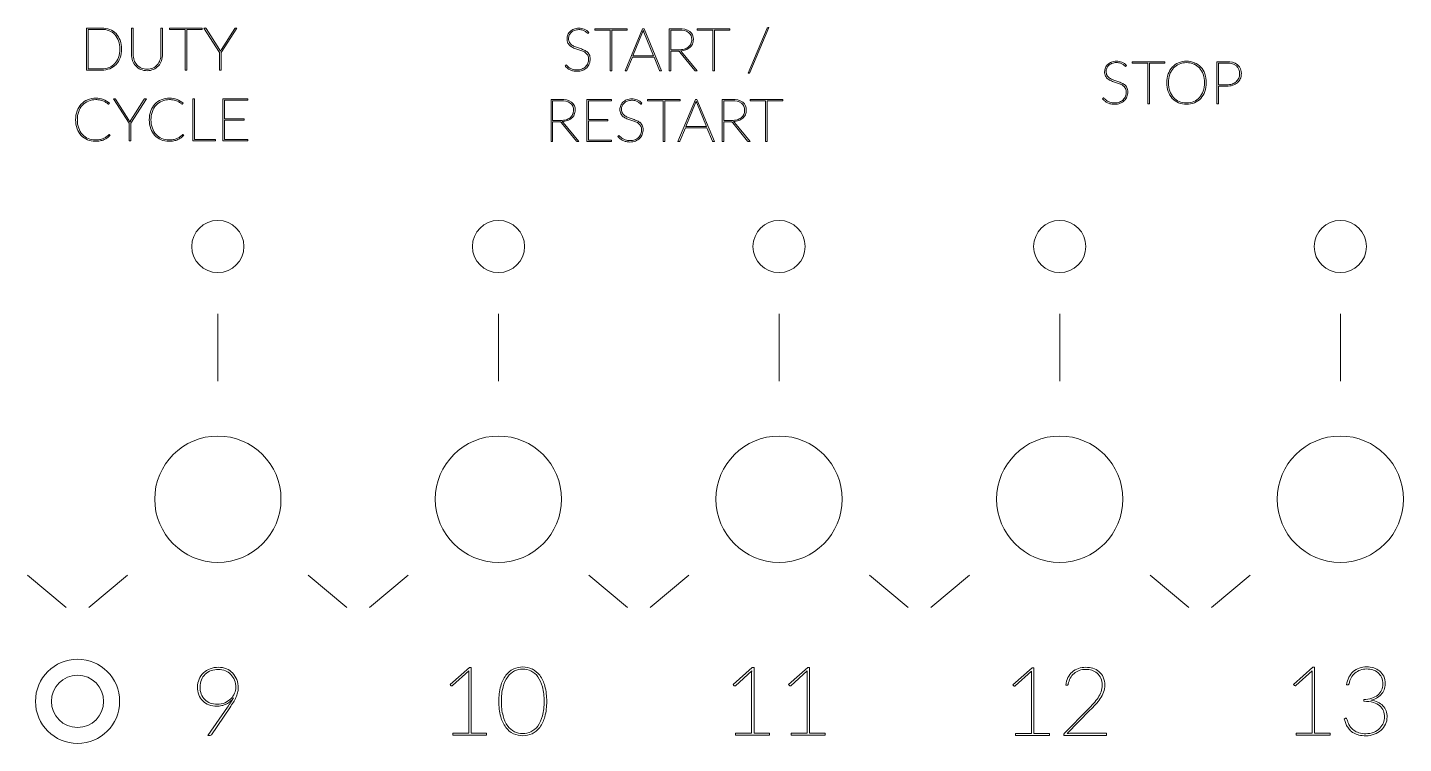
# Model space of a CAD drawing. Header units: millimetres. Extents: x -87 to 387, y -250 to 300.
# Drawn here: x 147 to 228.7, y -74.5 to -32 of the extents above; entities that cross this region are included whole.
import ezdxf

# ---------------------------------------------------------------- set-up
doc = ezdxf.new("R2010")
doc.units = ezdxf.units.MM
for name, color, linetype, lineweight, true_color in [('all_sq16', 7, 'Continuous', 0, 0x000000), ('int', 3, 'Continuous', 0, 0x00ff00), ('pockett_ecrous -3mm', 2, 'Continuous', 0, 0xffff00), ('txt', 51, 'Continuous', 0, 0xffffb5)]:
    doc.layers.add(name, color=color, linetype=linetype, lineweight=lineweight, true_color=true_color)

# ---------------------------------------------------------------- blocks, each defined once
blk = doc.blocks.new('façade')
at = {"layer": 'int'}
for centre, radius in [((158.333, 75), 1.55), ((174.999, 75), 1.55), ((191.666, 75), 1.55), ((208.333, 75), 1.55), ((224.999, 75), 1.55), ((158.333, 60), 3.75), ((174.999, 60), 3.75), ((191.666, 60), 3.75), ((208.333, 60), 3.75), ((224.999, 60), 3.75), ((150, 48), 1.55)]:
    blk.add_circle(centre, radius, dxfattribs=at)
at = {"layer": 'pockett_ecrous -3mm'}
blk.add_circle((150, 48), 2.5, dxfattribs=at)
at = {"layer": 'txt'}
for p, q in [((150.539, 85.472), (150.539, 87.972)), ((150.539, 87.972), (151.441, 87.972)), ((151.441, 87.892), (150.637, 87.892)), ((150.637, 87.892), (150.637, 85.552)), ((153.208, 86.411), (153.208, 87.972)), ((153.208, 87.972), (153.305, 87.972)), ((153.305, 87.972), (153.305, 86.414)), ((154.951, 86.411), (154.951, 87.972)), ((154.951, 87.972), (155.05, 87.972)), ((155.05, 87.972), (155.05, 86.411)), ((155.466, 87.887), (155.466, 87.972)), ((155.466, 87.972), (157.4, 87.972)), ((156.387, 87.887), (155.466, 87.887)), ((156.387, 85.472), (156.387, 87.887)), ((157.4, 87.887), (156.484, 87.887)), ((156.484, 87.887), (156.484, 85.472)), ((157.4, 87.972), (157.4, 87.887)), ((158.433, 86.522), (157.505, 87.972)), ((157.505, 87.972), (157.589, 87.972)), ((157.631, 87.945), (158.422, 86.704)), ((159.461, 87.972), (158.533, 86.522)), ((158.543, 86.704), (159.335, 87.945)), ((159.376, 87.972), (159.461, 87.972)), ((180.369, 87.708), (180.348, 87.669)), ((180.713, 87.843), (180.713, 87.929)), ((180.713, 87.929), (182.647, 87.929)), ((181.634, 87.843), (180.713, 87.843)), ((181.634, 85.429), (181.634, 87.843)), ((182.647, 87.843), (181.731, 87.843)), ((181.731, 87.843), (181.731, 85.429)), ((182.517, 85.429), (183.552, 87.929)), ((182.647, 87.929), (182.647, 87.843)), ((183.561, 87.717), (182.988, 86.325)), ((183.552, 87.929), (183.646, 87.929)), ((184.208, 86.325), (183.636, 87.717)), ((183.646, 87.929), (184.681, 85.429)), ((185.141, 85.429), (185.141, 87.929)), ((185.141, 87.929), (185.744, 87.929)), ((185.744, 87.851), (185.239, 87.851)), ((185.239, 87.851), (185.239, 86.681)), ((186.804, 87.843), (186.804, 87.929)), ((186.804, 87.929), (188.738, 87.929)), ((187.725, 87.843), (186.804, 87.843)), ((187.725, 85.429), (187.725, 87.843)), ((188.738, 87.843), (187.822, 87.843)), ((187.822, 87.843), (187.822, 85.429)), ((188.738, 87.929), (188.738, 87.843)), ((189.825, 85.286), (190.948, 87.961)), ((191.048, 88), (189.924, 85.325)), ((191.009, 88), (191.048, 88)), ((185.239, 86.681), (185.716, 86.681)), ((158.433, 85.472), (158.433, 86.522)), ((158.533, 86.522), (158.533, 85.472)), ((182.956, 86.25), (182.631, 85.459)), ((184.24, 86.25), (182.956, 86.25)), ((182.988, 86.325), (184.208, 86.325)), ((184.565, 85.459), (184.24, 86.25)), ((185.239, 86.606), (185.239, 85.429)), ((185.604, 86.606), (185.239, 86.606)), ((186.656, 85.459), (185.774, 86.538)), ((185.87, 86.558), (186.8, 85.429)), ((212.642, 85.887), (212.642, 85.972)), ((212.642, 85.972), (214.576, 85.972)), ((213.563, 85.887), (212.642, 85.887)), ((213.563, 83.472), (213.563, 85.887)), ((214.576, 85.887), (213.66, 85.887)), ((213.66, 85.887), (213.66, 83.472)), ((214.576, 85.972), (214.576, 85.887)), ((217.659, 83.472), (217.659, 85.972)), ((217.659, 85.972), (218.256, 85.972)), ((218.256, 85.894), (217.757, 85.894)), ((217.757, 85.894), (217.757, 84.597)), ((151.441, 85.472), (150.539, 85.472)), ((150.637, 85.552), (151.441, 85.552)), ((156.484, 85.472), (156.387, 85.472)), ((158.533, 85.472), (158.433, 85.472)), ((178.952, 85.726), (178.976, 85.761)), ((181.731, 85.429), (181.634, 85.429)), ((182.59, 85.429), (182.517, 85.429)), ((184.681, 85.429), (184.604, 85.429)), ((185.239, 85.429), (185.141, 85.429)), ((186.8, 85.429), (186.72, 85.429)), ((187.822, 85.429), (187.725, 85.429)), ((189.86, 85.286), (189.825, 85.286)), ((212.298, 85.751), (212.277, 85.712)), ((217.757, 84.597), (218.256, 84.597)), ((217.757, 84.517), (217.757, 83.472)), ((218.256, 84.517), (217.757, 84.517)), ((151.894, 83.508), (151.867, 83.468)), ((153.058, 82.327), (152.13, 83.776)), ((152.13, 83.776), (152.214, 83.776)), ((152.256, 83.749), (153.048, 82.508)), ((154.086, 83.776), (153.158, 82.327)), ((153.169, 82.508), (153.96, 83.749)), ((154.001, 83.776), (154.086, 83.776)), ((156.268, 83.508), (156.241, 83.468)), ((156.847, 81.276), (156.847, 83.776)), ((156.847, 83.776), (156.945, 83.776)), ((156.945, 83.776), (156.945, 81.361)), ((158.634, 81.276), (158.634, 83.776)), ((158.634, 83.776), (160.11, 83.776)), ((160.11, 83.692), (158.732, 83.692)), ((158.732, 83.692), (158.732, 82.584)), ((160.11, 83.776), (160.11, 83.692)), ((178.119, 81.233), (178.119, 83.733)), ((178.119, 83.733), (178.722, 83.733)), ((178.722, 83.655), (178.217, 83.655)), ((178.217, 83.655), (178.217, 82.485)), ((180.242, 81.233), (180.242, 83.733)), ((180.242, 83.733), (181.718, 83.733)), ((181.718, 83.649), (180.34, 83.649)), ((180.34, 83.649), (180.34, 82.541)), ((181.718, 83.733), (181.718, 83.649)), ((183.512, 83.512), (183.49, 83.473)), ((183.855, 83.648), (183.855, 83.733)), ((183.855, 83.733), (185.789, 83.733)), ((184.776, 83.648), (183.855, 83.648)), ((184.776, 81.233), (184.776, 83.648)), ((185.789, 83.648), (184.873, 83.648)), ((184.873, 83.648), (184.873, 81.233)), ((185.66, 81.233), (186.694, 83.733)), ((185.789, 83.733), (185.789, 83.648)), ((186.703, 83.521), (186.131, 82.129)), ((186.694, 83.733), (186.788, 83.733)), ((187.35, 82.129), (186.778, 83.521)), ((186.788, 83.733), (187.823, 81.233)), ((188.284, 81.233), (188.284, 83.733)), ((188.284, 83.733), (188.887, 83.733)), ((188.887, 83.655), (188.381, 83.655)), ((188.381, 83.655), (188.381, 82.485)), ((189.946, 83.648), (189.946, 83.733)), ((189.946, 83.733), (191.881, 83.733)), ((190.867, 83.648), (189.946, 83.648)), ((190.867, 81.233), (190.867, 83.648)), ((191.881, 83.648), (190.965, 83.648)), ((190.965, 83.648), (190.965, 81.233)), ((191.881, 83.733), (191.881, 83.648)), ((210.881, 83.769), (210.905, 83.804)), ((213.66, 83.472), (213.563, 83.472)), ((217.757, 83.472), (217.659, 83.472)), ((158.732, 82.584), (159.893, 82.584)), ((159.893, 82.584), (159.893, 82.503)), ((180.34, 82.541), (181.501, 82.541)), ((181.501, 82.541), (181.501, 82.46)), ((153.058, 81.276), (153.058, 82.327)), ((153.158, 82.327), (153.158, 81.276)), ((159.893, 82.503), (158.732, 82.503)), ((158.732, 82.503), (158.732, 81.36)), ((178.217, 82.485), (178.694, 82.485)), ((178.217, 82.41), (178.217, 81.233)), ((178.582, 82.41), (178.217, 82.41)), ((179.634, 81.263), (178.752, 82.342)), ((178.848, 82.362), (179.778, 81.233)), ((181.501, 82.46), (180.34, 82.46)), ((180.34, 82.46), (180.34, 81.317)), ((186.099, 82.054), (185.773, 81.263)), ((187.382, 82.054), (186.099, 82.054)), ((186.131, 82.129), (187.35, 82.129)), ((187.708, 81.263), (187.382, 82.054)), ((188.381, 82.485), (188.858, 82.485)), ((188.381, 82.41), (188.381, 81.233)), ((188.746, 82.41), (188.381, 82.41)), ((189.799, 81.263), (188.917, 82.342)), ((189.013, 82.362), (189.943, 81.233)), ((151.905, 81.639), (151.942, 81.6)), ((153.158, 81.276), (153.058, 81.276)), ((156.279, 81.639), (156.316, 81.6)), ((158.184, 81.276), (156.847, 81.276)), ((156.945, 81.361), (158.184, 81.361)), ((158.184, 81.361), (158.184, 81.276)), ((160.11, 81.276), (158.634, 81.276)), ((158.732, 81.36), (160.113, 81.36)), ((160.113, 81.36), (160.11, 81.276)), ((178.217, 81.233), (178.119, 81.233)), ((179.778, 81.233), (179.698, 81.233)), ((181.718, 81.233), (180.242, 81.233)), ((180.34, 81.317), (181.722, 81.317)), ((181.722, 81.317), (181.718, 81.233)), ((182.094, 81.53), (182.118, 81.566)), ((184.873, 81.233), (184.776, 81.233)), ((185.732, 81.233), (185.66, 81.233)), ((187.823, 81.233), (187.747, 81.233)), ((188.381, 81.233), (188.284, 81.233)), ((189.943, 81.233), (189.862, 81.233)), ((190.965, 81.233), (190.867, 81.233)), ((158.333, 67), (158.333, 71)), ((174.999, 67), (174.999, 71)), ((191.666, 67), (191.666, 71)), ((208.333, 67), (208.333, 71)), ((224.999, 67), (224.999, 71)), ((147.029, 55.5), (149.327, 53.572)), ((152.97, 55.5), (150.672, 53.572)), ((163.695, 55.5), (165.993, 53.572)), ((169.637, 55.5), (167.339, 53.572)), ((180.362, 55.5), (182.66, 53.572)), ((186.304, 55.5), (184.006, 53.572)), ((197.028, 55.5), (199.326, 53.572)), ((202.97, 55.5), (200.672, 53.572)), ((213.695, 55.5), (215.993, 53.572)), ((219.637, 55.5), (217.339, 53.572)), ((172.133, 49.001), (173.271, 50.018)), ((173.271, 50.018), (173.38, 50.018)), ((173.38, 50.018), (173.38, 46.114)), ((188.933, 48.994), (190.072, 50.01)), ((190.072, 50.01), (190.18, 50.01)), ((190.18, 50.01), (190.18, 46.106)), ((192.234, 48.994), (193.372, 50.01)), ((193.372, 50.01), (193.48, 50.01)), ((193.48, 50.01), (193.48, 46.106)), ((205.556, 48.981), (206.694, 49.997)), ((206.694, 49.997), (206.802, 49.997)), ((206.802, 49.997), (206.802, 46.094)), ((222.224, 49.004), (223.362, 50.02)), ((223.362, 50.02), (223.47, 50.02)), ((223.47, 50.02), (223.47, 46.117)), ((173.24, 49.815), (172.267, 48.939)), ((173.231, 46.114), (173.231, 49.636)), ((190.04, 49.808), (189.067, 48.931)), ((190.032, 46.106), (190.032, 49.629)), ((193.34, 49.808), (192.368, 48.931)), ((193.332, 46.106), (193.332, 49.629)), ((206.663, 49.795), (205.69, 48.919)), ((206.654, 46.094), (206.654, 49.616)), ((223.331, 49.818), (222.358, 48.942)), ((223.322, 46.117), (223.322, 49.639)), ((172.176, 48.945), (172.133, 49.001)), ((188.977, 48.938), (188.933, 48.994)), ((192.277, 48.938), (192.234, 48.994)), ((205.599, 48.925), (205.556, 48.981)), ((208.756, 48.959), (208.686, 48.968)), ((222.267, 48.948), (222.224, 49.004)), ((225.439, 48.982), (225.367, 48.99)), ((157.744, 45.977), (158.91, 47.658)), ((159.041, 47.625), (157.955, 46.014)), ((208.612, 46.105), (210.022, 47.534)), ((210.128, 47.468), (208.78, 46.088)), ((226.403, 48.003), (226.403, 48.108)), ((225.234, 46.968), (225.282, 46.99)), ((157.878, 45.977), (157.744, 45.977)), ((172.282, 46.114), (173.231, 46.114)), ((172.282, 45.997), (172.282, 46.114)), ((174.298, 45.997), (172.282, 45.997)), ((173.38, 46.114), (174.298, 46.114)), ((174.298, 46.114), (174.298, 45.997)), ((189.082, 46.106), (190.032, 46.106)), ((189.082, 45.99), (189.082, 46.106)), ((191.098, 45.99), (189.082, 45.99)), ((190.18, 46.106), (191.098, 46.106)), ((191.098, 46.106), (191.098, 45.99)), ((192.382, 46.106), (193.332, 46.106)), ((192.382, 45.99), (192.382, 46.106)), ((194.399, 45.99), (192.382, 45.99)), ((193.48, 46.106), (194.399, 46.106)), ((194.399, 46.106), (194.399, 45.99)), ((205.704, 46.094), (206.654, 46.094)), ((205.704, 45.977), (205.704, 46.094)), ((207.721, 45.977), (205.704, 45.977)), ((206.802, 46.094), (207.721, 46.094)), ((207.721, 46.094), (207.721, 45.977)), ((208.577, 45.977), (208.577, 46.031)), ((211.109, 45.977), (208.577, 45.977)), ((209.124, 46.117), (211.055, 46.117)), ((211.109, 46.063), (211.109, 45.977)), ((222.372, 46.117), (223.322, 46.117)), ((222.372, 46), (222.372, 46.117)), ((224.389, 46), (222.372, 46)), ((223.47, 46.117), (224.389, 46.117)), ((224.389, 46.117), (224.389, 46))]:
    blk.add_line(p, q, dxfattribs=at)
for centre, radius, start, end in [((151.456, 86.695), 1.277, 68.93076, 90.6924), ((151.454, 86.731), 1.161, 68.83023, 90.67857), ((151.533, 86.943), 0.935, 43.45733, 68.62827), ((151.54, 86.922), 1.035, 43.94901, 68.74081), ((151.46, 86.89), 1.024, 18.73157, 42.80891), ((151.476, 86.876), 1.113, 19.47073, 43.3584), ((157.591, 87.93), 0.0424, 58.26858, 93.44672), ((157.569, 87.908), 0.0727, 30.47642, 51.89543), ((159.375, 87.927), 0.0444, 89.50781, 156.34792), ((179.681, 87.337), 0.61, 157.55577, 180.19188), ((179.663, 87.345), 0.59, 134.19642, 157.59214), ((179.701, 87.34), 0.539, 158.02309, 180.22627), ((179.665, 87.354), 0.501, 134.14767, 157.9911), ((179.701, 87.299), 0.649, 110.99422, 133.82105), ((179.695, 87.319), 0.547, 110.22072, 133.75808), ((179.75, 87.163), 0.794, 88.95579, 110.76623), ((179.752, 87.158), 0.717, 88.98531, 110.06573), ((179.781, 87.095), 0.862, 68.41875, 91.08994), ((179.784, 87.144), 0.731, 72.23106, 91.46979), ((179.787, 87.182), 0.694, 56.8669, 71.58269), ((179.77, 87.136), 0.829, 43.6871, 66.67361), ((179.783, 87.183), 0.695, 46.29815, 56.52353), ((180.339, 87.744), 0.0953, 217.69887, 257.14485), ((180.318, 87.685), 0.0333, 268.70567, 331.89969), ((185.23, 87.117), 1.773, 158.50886, 160.23138), ((183.019, 87.985), 0.602, 338.74347, 344.26434), ((184.258, 88.017), 0.688, 196.4438, 201.28033), ((181.967, 87.117), 1.773, 19.76862, 21.49114), ((185.813, 86.908), 1.023, 57.45543, 93.84195), ((185.803, 86.935), 0.917, 58.05791, 93.67571), ((185.986, 87.325), 0.492, 355.52955, 52.1418), ((186.015, 87.331), 0.561, 355.90819, 51.69565), ((191.007, 87.936), 0.064, 88.51459, 157.1425), ((151.026, 86.746), 1.482, 359.06203, 18.60986), ((151.027, 86.698), 1.481, 341.3823, 0.93211), ((151.095, 86.745), 1.516, 359.10578, 19.33425), ((151.096, 86.698), 1.515, 340.65812, 0.88835), ((156.902, 85.814), 1.762, 28.15514, 30.34252), ((157.795, 86.291), 0.749, 23.36027, 28.17838), ((159.014, 86.369), 0.575, 151.10212, 157.48965), ((160.978, 85.279), 2.821, 149.66429, 151.01341), ((179.622, 87.315), 0.551, 177.98799, 205.93681), ((179.604, 87.325), 0.539, 207.65039, 231.91007), ((179.599, 87.323), 0.437, 177.93767, 209.11687), ((179.639, 87.363), 0.492, 211.02808, 235.90391), ((179.77, 87.545), 0.815, 232.28887, 248.91786), ((179.891, 87.738), 0.944, 235.93595, 249.97759), ((180.869, 90.329), 3.808, 248.54935, 252.31191), ((181.899, 93.123), 6.691, 249.61576, 251.75328), ((177.694, 80.373), 6.642, 70.16417, 72.31048), ((178.455, 82.675), 4.31, 68.42786, 71.75884), ((179.73, 85.889), 0.852, 52.85338, 68.73208), ((185.73, 87.796), 1.116, 269.26789, 285.76402), ((185.751, 87.729), 1.119, 272.9378, 289.42173), ((185.846, 87.393), 0.696, 285.60298, 307.86284), ((185.878, 87.378), 0.746, 289.19014, 310.76779), ((185.945, 87.259), 0.53, 308.32992, 334.91105), ((185.958, 87.276), 0.617, 311.2873, 335.61134), ((185.889, 87.277), 0.588, 335.59904, 0.92824), ((185.935, 87.282), 0.64, 336.02302, 0.78031), ((151.533, 86.499), 0.934, 291.37505, 316.58499), ((151.458, 86.554), 1.026, 317.22344, 341.26293), ((151.476, 86.567), 1.113, 316.6416, 340.52927), ((154.315, 86.402), 1.107, 179.55974, 199.57557), ((154.141, 86.338), 0.921, 199.46381, 221.91716), ((154.355, 86.406), 1.05, 179.57897, 198.83116), ((154.155, 86.336), 0.837, 198.66064, 221.04299), ((154.11, 86.331), 0.828, 318.72672, 341.25921), ((154.125, 86.335), 0.913, 317.8279, 340.52282), ((153.908, 86.402), 1.043, 341.10563, 0.44329), ((153.942, 86.402), 1.107, 340.42443, 0.44026), ((179.653, 85.784), 0.888, 55.70724, 70.59603), ((179.873, 86.109), 0.494, 30.74876, 55.51264), ((179.752, 86.093), 0.596, 314.95284, 338.73131), ((179.765, 86.091), 0.672, 315.03003, 339.20277), ((179.924, 86.148), 0.529, 28.06672, 52.62821), ((179.901, 86.145), 0.452, 357.78264, 28.68774), ((179.674, 86.123), 0.679, 338.74514, 0.39356), ((179.917, 86.161), 0.529, 358.07902, 26.42479), ((179.644, 86.138), 0.802, 339.15736, 0.40932), ((185.609, 86.129), 0.477, 83.00431, 90.59661), ((185.646, 86.433), 0.171, 67.69903, 83.16199), ((185.655, 86.461), 0.141, 50.69386, 66.79596), ((185.636, 86.441), 0.169, 35.03352, 49.86069), ((185.69, 86.412), 0.232, 39.04254, 59.45877), ((211.592, 85.388), 0.59, 134.19642, 157.59214), ((211.631, 85.342), 0.649, 110.99422, 133.82105), ((211.624, 85.362), 0.547, 110.22072, 133.75808), ((211.679, 85.206), 0.794, 88.95579, 110.76623), ((211.681, 85.201), 0.717, 88.98531, 110.06573), ((211.71, 85.138), 0.862, 68.41875, 91.08994), ((211.713, 85.188), 0.731, 72.23106, 91.46979), ((211.717, 85.225), 0.694, 56.8669, 71.58269), ((211.699, 85.179), 0.829, 43.6871, 66.67361), ((215.795, 84.929), 1.061, 112.52244, 137.02528), ((215.789, 84.963), 0.943, 112.36083, 137.62766), ((215.848, 84.793), 1.207, 89.3339, 112.34574), ((215.849, 84.806), 1.111, 89.34723, 112.13056), ((215.878, 84.773), 1.227, 67.95362, 90.74173), ((215.876, 84.796), 1.121, 67.9658, 90.71702), ((215.939, 84.965), 0.941, 42.3415, 67.67001), ((215.939, 84.938), 1.051, 42.95755, 67.67106), ((218.325, 84.986), 0.988, 54.48997, 94.00188), ((218.321, 85.043), 0.853, 53.44194, 94.34166), ((151.454, 86.712), 1.161, 269.32143, 291.16977), ((151.456, 86.749), 1.277, 269.3076, 291.06924), ((151.54, 86.522), 1.035, 291.25919, 316.05099), ((154.083, 86.294), 0.848, 222.31559, 246.55053), ((154.081, 86.279), 0.744, 221.48455, 246.31652), ((154.114, 86.378), 0.939, 246.84174, 270.89804), ((154.115, 86.369), 0.84, 246.68496, 270.9689), ((154.144, 86.363), 0.834, 268.98399, 293.39909), ((154.144, 86.372), 0.933, 269.0599, 293.23356), ((154.171, 86.285), 0.753, 293.83603, 318.28594), ((154.167, 86.304), 0.861, 293.63116, 317.50273), ((179.872, 86.514), 1.211, 220.59529, 229.81192), ((179.067, 85.673), 0.127, 126.92327, 135.87417), ((179.007, 85.747), 0.0322, 86.00754, 120.93878), ((178.996, 85.72), 0.0608, 37.70411, 77.1861), ((180.618, 87.346), 2.237, 225.26793, 227.31341), ((179.578, 86.17), 0.759, 230.01499, 244.25689), ((179.898, 86.571), 1.179, 227.50261, 232.91205), ((179.594, 86.174), 0.679, 233.16783, 244.82099), ((179.612, 86.247), 0.843, 244.46395, 258.02479), ((179.654, 86.303), 0.821, 244.91069, 256.61032), ((179.655, 86.477), 1.077, 258.30511, 270.55524), ((179.657, 86.329), 0.847, 256.8072, 270.69367), ((179.68, 86.283), 0.883, 269.03608, 290.89063), ((179.68, 86.264), 0.782, 269.06919, 290.75704), ((179.733, 86.119), 0.628, 290.91094, 314.50703), ((179.736, 86.129), 0.719, 291.11477, 314.54023), ((182.593, 85.467), 0.0383, 265.19314, 347.83822), ((184.605, 85.47), 0.0415, 195.84684, 268.96061), ((186.711, 85.493), 0.0645, 212.27093, 246.84391), ((186.718, 85.533), 0.104, 251.67246, 270.9812), ((189.86, 85.368), 0.0818, 269.94782, 297.13439), ((189.871, 85.346), 0.0573, 297.73549, 338.95126), ((211.551, 85.358), 0.551, 177.98799, 205.93681), ((211.61, 85.38), 0.61, 157.55577, 180.19188), ((211.533, 85.368), 0.539, 207.65039, 231.91007), ((211.63, 85.383), 0.539, 158.02309, 180.22627), ((211.528, 85.366), 0.437, 177.93767, 209.11687), ((211.595, 85.397), 0.501, 134.14767, 157.9911), ((211.568, 85.406), 0.492, 211.02808, 235.90391), ((211.821, 85.781), 0.944, 235.93595, 249.97759), ((211.712, 85.226), 0.695, 46.29815, 56.52353), ((212.268, 85.787), 0.0953, 217.69887, 257.14485), ((212.248, 85.728), 0.0333, 268.70567, 331.89969), ((216.241, 84.743), 1.548, 160.87184, 180.78212), ((215.876, 84.869), 1.161, 137.55296, 160.83941), ((216.275, 84.744), 1.482, 161.1836, 180.87345), ((215.909, 84.867), 1.096, 138.14343, 161.08455), ((215.832, 84.881), 1.076, 18.50413, 41.82322), ((215.851, 84.871), 1.161, 19.14089, 42.44225), ((215.417, 84.744), 1.513, 359.13733, 18.41219), ((215.479, 84.743), 1.554, 359.1983, 19.08783), ((218.421, 85.232), 0.596, 311.18708, 336.01826), ((218.416, 85.287), 0.604, 356.14088, 46.93154), ((218.456, 85.295), 0.665, 355.79395, 48.14947), ((218.398, 85.242), 0.621, 336.09914, 0.42372), ((218.424, 85.239), 0.695, 335.71751, 0.57467), ((211.699, 85.588), 0.815, 232.28887, 248.91786), ((212.798, 88.372), 3.808, 248.54935, 252.31191), ((213.828, 91.166), 6.691, 249.61576, 251.75328), ((209.623, 78.416), 6.642, 70.16417, 72.31048), ((210.384, 80.718), 4.31, 68.42786, 71.75884), ((211.582, 83.827), 0.888, 55.70724, 70.59603), ((211.66, 83.932), 0.852, 52.85338, 68.73208), ((211.802, 84.152), 0.494, 30.74876, 55.51264), ((211.853, 84.191), 0.529, 28.06672, 52.62821), ((211.831, 84.188), 0.452, 357.78264, 28.68774), ((211.846, 84.204), 0.529, 358.07902, 26.42479), ((211.573, 84.181), 0.802, 339.15736, 0.40932), ((216.239, 84.7), 1.546, 179.18831, 199.13772), ((215.874, 84.575), 1.16, 199.21507, 222.49067), ((216.274, 84.699), 1.481, 179.13255, 198.82421), ((215.891, 84.57), 1.077, 198.86829, 222.13869), ((215.849, 84.556), 1.058, 317.89502, 341.5437), ((215.852, 84.575), 1.16, 317.50933, 340.78493), ((215.418, 84.699), 1.512, 341.58015, 0.85681), ((215.487, 84.7), 1.546, 340.86228, 0.81169), ((218.27, 85.546), 0.949, 269.18635, 288.68271), ((218.27, 85.608), 1.09, 269.30498, 288.15393), ((218.343, 85.331), 0.722, 288.67162, 310.73765), ((218.353, 85.357), 0.826, 288.07411, 309.84661), ((218.455, 85.229), 0.663, 310.20679, 335.48116), ((151.074, 82.654), 1.168, 136.95153, 160.2995), ((151.089, 82.664), 1.082, 137.22224, 160.64005), ((151.018, 82.694), 1.1, 112.28472, 136.48442), ((151.016, 82.719), 0.991, 112.0736, 136.66172), ((151.073, 82.548), 1.256, 89.31219, 112.12125), ((151.075, 82.565), 1.155, 89.35702, 111.93101), ((151.11, 82.596), 1.208, 69.49904, 91.02901), ((151.098, 82.535), 1.186, 79.56853, 90.45747), ((151.098, 82.545), 1.176, 70.32445, 79.48981), ((151.198, 82.823), 0.88, 60.36154, 70.36367), ((151.069, 82.562), 1.255, 48.90476, 68.30397), ((150.911, 82.332), 1.449, 55.36617, 60.10752), ((150.394, 81.597), 2.348, 53.13126, 55.16925), ((151.857, 83.534), 0.0803, 226.83095, 256.64104), ((151.843, 83.486), 0.0304, 262.8412, 324.49988), ((152.216, 83.734), 0.0424, 58.26858, 93.44672), ((152.194, 83.712), 0.0727, 30.47642, 51.89543), ((154, 83.732), 0.0444, 89.50781, 156.34792), ((155.448, 82.654), 1.168, 136.95153, 160.2995), ((155.463, 82.664), 1.082, 137.22224, 160.64005), ((155.391, 82.694), 1.1, 112.28472, 136.48442), ((155.39, 82.719), 0.991, 112.0736, 136.66172), ((155.447, 82.548), 1.256, 89.31219, 112.12125), ((155.449, 82.565), 1.155, 89.35702, 111.93101), ((155.484, 82.596), 1.208, 69.49904, 91.02901), ((155.472, 82.535), 1.186, 79.56853, 90.45747), ((155.472, 82.545), 1.176, 70.32445, 79.48981), ((155.572, 82.823), 0.88, 60.36154, 70.36367), ((155.443, 82.562), 1.255, 48.90476, 68.30397), ((155.285, 82.332), 1.449, 55.36617, 60.10752), ((154.768, 81.597), 2.348, 53.13126, 55.16925), ((156.231, 83.534), 0.0803, 226.83095, 256.64104), ((156.217, 83.486), 0.0304, 262.8412, 324.49988), ((178.791, 82.713), 1.023, 57.45543, 93.84195), ((178.781, 82.74), 0.917, 58.05791, 93.67571), ((178.964, 83.129), 0.492, 355.52955, 52.1418), ((178.993, 83.135), 0.561, 355.90819, 51.69565), ((182.823, 83.141), 0.61, 157.55577, 180.19188), ((182.806, 83.149), 0.59, 134.19642, 157.59214), ((182.808, 83.159), 0.501, 134.14767, 157.9911), ((182.844, 83.103), 0.649, 110.99422, 133.82105), ((182.837, 83.123), 0.547, 110.22072, 133.75808), ((182.893, 82.967), 0.794, 88.95579, 110.76623), ((182.894, 82.962), 0.717, 88.98531, 110.06573), ((182.924, 82.899), 0.862, 68.41875, 91.08994), ((182.926, 82.949), 0.731, 72.23106, 91.46979), ((182.93, 82.986), 0.694, 56.8669, 71.58269), ((182.912, 82.94), 0.829, 43.6871, 66.67361), ((182.926, 82.988), 0.695, 46.29815, 56.52353), ((183.481, 83.548), 0.0953, 217.69887, 257.14485), ((183.461, 83.489), 0.0333, 268.70567, 331.89969), ((188.372, 82.921), 1.773, 158.50886, 160.23138), ((186.161, 83.789), 0.602, 338.74347, 344.26434), ((187.401, 83.821), 0.688, 196.4438, 201.28033), ((185.109, 82.921), 1.773, 19.76862, 21.49114), ((188.955, 82.713), 1.023, 57.45543, 93.84195), ((188.945, 82.74), 0.917, 58.05791, 93.67571), ((189.128, 83.129), 0.492, 355.52955, 52.1418), ((189.158, 83.135), 0.561, 355.90819, 51.69565), ((211.801, 84.557), 1.211, 220.59529, 229.81192), ((210.996, 83.716), 0.127, 126.92327, 135.87417), ((210.936, 83.79), 0.0322, 86.00754, 120.93878), ((210.925, 83.763), 0.0608, 37.70411, 77.1861), ((212.547, 85.389), 2.237, 225.26793, 227.31341), ((211.507, 84.213), 0.759, 230.01499, 244.25689), ((211.827, 84.614), 1.179, 227.50261, 232.91205), ((211.523, 84.217), 0.679, 233.16783, 244.82099), ((211.541, 84.29), 0.843, 244.46395, 258.02479), ((211.583, 84.346), 0.821, 244.91069, 256.61032), ((211.584, 84.52), 1.077, 258.30511, 270.55524), ((211.586, 84.372), 0.847, 256.8072, 270.69367), ((211.609, 84.326), 0.883, 269.03608, 290.89063), ((211.609, 84.307), 0.782, 269.06919, 290.75704), ((211.662, 84.162), 0.628, 290.91094, 314.50703), ((211.665, 84.172), 0.719, 291.11477, 314.54023), ((211.681, 84.136), 0.596, 314.95284, 338.73131), ((211.694, 84.134), 0.672, 315.03003, 339.20277), ((211.603, 84.166), 0.679, 338.74514, 0.39356), ((215.783, 84.503), 1.045, 222.99271, 247.82838), ((215.793, 84.494), 0.953, 222.74292, 247.67034), ((215.847, 84.673), 1.226, 248.02073, 270.66557), ((215.849, 84.641), 1.111, 247.86944, 270.65277), ((215.876, 84.651), 1.121, 269.28298, 292.0342), ((215.878, 84.681), 1.234, 269.25905, 291.90922), ((215.935, 84.492), 0.951, 292.29888, 317.28786), ((215.943, 84.504), 1.045, 292.19522, 317.01203), ((151.382, 82.545), 1.496, 160.34214, 180.71929), ((151.43, 82.547), 1.442, 160.70855, 180.82783), ((155.756, 82.545), 1.496, 160.34214, 180.71929), ((155.804, 82.547), 1.442, 160.70855, 180.82783), ((178.824, 83.197), 0.696, 285.60298, 307.86284), ((178.856, 83.182), 0.746, 289.19014, 310.76779), ((178.922, 83.063), 0.53, 308.32992, 334.91105), ((178.936, 83.081), 0.617, 311.2873, 335.61134), ((178.867, 83.081), 0.588, 335.59904, 0.92824), ((178.913, 83.086), 0.64, 336.02302, 0.78031), ((182.765, 83.12), 0.551, 177.98799, 205.93681), ((182.747, 83.129), 0.539, 207.65039, 231.91007), ((182.742, 83.127), 0.437, 177.93767, 209.11687), ((182.843, 83.145), 0.539, 158.02309, 180.22627), ((182.781, 83.167), 0.492, 211.02808, 235.90391), ((182.912, 83.349), 0.815, 232.28887, 248.91786), ((183.034, 83.542), 0.944, 235.93595, 249.97759), ((184.012, 86.133), 3.808, 248.54935, 252.31191), ((185.041, 88.927), 6.691, 249.61576, 251.75328), ((181.597, 78.479), 4.31, 68.42786, 71.75884), ((188.988, 83.197), 0.696, 285.60298, 307.86284), ((189.02, 83.182), 0.746, 289.19014, 310.76779), ((189.087, 83.063), 0.53, 308.32992, 334.91105), ((189.1, 83.081), 0.617, 311.2873, 335.61134), ((189.031, 83.081), 0.588, 335.59904, 0.92824), ((189.077, 83.086), 0.64, 336.02302, 0.78031), ((151.411, 82.504), 1.525, 179.19659, 199.47398), ((151.089, 82.391), 1.183, 199.52004, 222.43202), ((151.446, 82.503), 1.458, 179.09196, 199.18782), ((151.093, 82.383), 1.086, 199.31831, 222.55645), ((151.527, 81.618), 1.762, 28.15514, 30.34252), ((152.42, 82.096), 0.749, 23.36027, 28.17838), ((153.639, 82.173), 0.575, 151.10212, 157.48965), ((155.603, 81.083), 2.821, 149.66429, 151.01341), ((155.785, 82.504), 1.525, 179.19659, 199.47398), ((155.463, 82.391), 1.183, 199.52004, 222.43202), ((155.82, 82.503), 1.458, 179.09196, 199.18782), ((155.467, 82.383), 1.086, 199.31831, 222.55645), ((178.587, 81.933), 0.477, 83.00431, 90.59661), ((178.624, 82.237), 0.171, 67.69903, 83.16199), ((178.633, 82.265), 0.141, 50.69386, 66.79596), ((178.708, 83.6), 1.116, 269.26789, 285.76402), ((178.614, 82.246), 0.169, 35.03352, 49.86069), ((178.729, 83.533), 1.119, 272.9378, 289.42173), ((178.668, 82.216), 0.232, 39.04254, 59.45877), ((180.837, 76.177), 6.642, 70.16417, 72.31048), ((182.795, 81.588), 0.888, 55.70724, 70.59603), ((182.873, 81.693), 0.852, 52.85338, 68.73208), ((183.016, 81.914), 0.494, 30.74876, 55.51264), ((183.066, 81.952), 0.529, 28.06672, 52.62821), ((183.044, 81.949), 0.452, 357.78264, 28.68774), ((182.817, 81.927), 0.679, 338.74514, 0.39356), ((183.059, 81.966), 0.529, 358.07902, 26.42479), ((182.786, 81.942), 0.802, 339.15736, 0.40932), ((188.751, 81.933), 0.477, 83.00431, 90.59661), ((188.789, 82.237), 0.171, 67.69903, 83.16199), ((188.798, 82.265), 0.141, 50.69386, 66.79596), ((188.872, 83.6), 1.116, 269.26789, 285.76402), ((188.779, 82.246), 0.169, 35.03352, 49.86069), ((188.893, 83.533), 1.119, 272.9378, 289.42173), ((188.833, 82.216), 0.232, 39.04254, 59.45877), ((150.988, 82.312), 1.055, 222.94135, 247.5326), ((151.007, 82.314), 0.975, 223.02222, 247.49142), ((151.04, 82.446), 1.199, 247.67523, 270.60878), ((151.048, 82.422), 1.091, 247.66539, 270.54791), ((151.064, 82.695), 1.448, 269.54957, 280.84641), ((151.072, 82.864), 1.533, 269.49967, 279.17805), ((151.155, 82.324), 0.987, 279.37761, 292.00238), ((151.106, 82.462), 1.211, 281.00117, 292.75233), ((151.186, 82.239), 0.896, 292.22343, 305.05998), ((151.17, 82.302), 1.038, 292.88366, 305.48352), ((150.728, 82.878), 1.683, 305.33202, 312.37707), ((150.984, 82.558), 1.355, 305.61842, 314.99106), ((151.889, 81.613), 0.0348, 96.31397, 140.63444), ((151.879, 81.61), 0.0386, 49.08547, 81.50967), ((155.362, 82.312), 1.055, 222.94135, 247.5326), ((155.381, 82.314), 0.975, 223.02222, 247.49142), ((155.414, 82.446), 1.199, 247.67523, 270.60878), ((155.422, 82.422), 1.091, 247.66539, 270.54791), ((155.438, 82.695), 1.448, 269.54957, 280.84641), ((155.446, 82.864), 1.533, 269.49967, 279.17805), ((155.529, 82.324), 0.987, 279.37761, 292.00238), ((155.479, 82.462), 1.211, 281.00117, 292.75233), ((155.56, 82.239), 0.896, 292.22343, 305.05998), ((155.544, 82.302), 1.038, 292.88366, 305.48352), ((155.102, 82.878), 1.683, 305.33202, 312.37707), ((155.358, 82.558), 1.355, 305.61842, 314.99106), ((156.263, 81.613), 0.0348, 96.31397, 140.63444), ((156.253, 81.61), 0.0386, 49.08547, 81.50967), ((179.689, 81.297), 0.0645, 212.27093, 246.84391), ((179.696, 81.337), 0.104, 251.67246, 270.9812), ((183.014, 82.318), 1.211, 220.59529, 229.81192), ((182.209, 81.477), 0.127, 126.92327, 135.87417), ((182.149, 81.551), 0.0322, 86.00754, 120.93878), ((182.138, 81.524), 0.0608, 37.70411, 77.1861), ((183.76, 83.15), 2.237, 225.26793, 227.31341), ((182.72, 81.974), 0.759, 230.01499, 244.25689), ((183.04, 82.375), 1.179, 227.50261, 232.91205), ((182.736, 81.978), 0.679, 233.16783, 244.82099), ((182.754, 82.051), 0.843, 244.46395, 258.02479), ((182.796, 82.107), 0.821, 244.91069, 256.61032), ((182.797, 82.281), 1.077, 258.30511, 270.55524), ((182.799, 82.133), 0.847, 256.8072, 270.69367), ((182.823, 82.087), 0.883, 269.03608, 290.89063), ((182.822, 82.068), 0.782, 269.06919, 290.75704), ((182.875, 81.923), 0.628, 290.91094, 314.50703), ((182.878, 81.933), 0.719, 291.11477, 314.54023), ((182.895, 81.897), 0.596, 314.95284, 338.73131), ((182.907, 81.895), 0.672, 315.03003, 339.20277), ((185.736, 81.271), 0.0383, 265.19314, 347.83822), ((187.747, 81.274), 0.0415, 195.84684, 268.96061), ((189.853, 81.297), 0.0645, 212.27093, 246.84391), ((189.861, 81.337), 0.104, 251.67246, 270.9812), ((158.299, 48.812), 1.2, 110.67253, 132.9529), ((158.356, 48.661), 1.361, 89.4384, 110.71811), ((158.356, 48.64), 1.258, 89.35169, 109.95305), ((158.382, 48.799), 1.224, 68.13502, 90.58867), ((158.381, 48.863), 1.035, 67.34547, 90.60762), ((158.435, 48.936), 1.077, 44.03642, 68.02783), ((176.426, 48.816), 1.227, 115.82948, 143.53943), ((176.436, 48.765), 1.278, 89.6961, 115.25138), ((176.439, 48.807), 1.111, 89.7651, 115.84344), ((176.45, 48.763), 1.279, 64.76257, 90.31734), ((176.446, 48.81), 1.108, 64.11635, 90.16367), ((176.462, 48.818), 1.225, 36.41743, 64.17467), ((209.8, 48.909), 1.102, 109.11702, 130.93791), ((209.873, 48.691), 1.332, 89.42542, 108.97759), ((209.867, 48.786), 1.112, 89.33508, 109.57446), ((209.884, 48.678), 1.22, 72.86453, 90.15614), ((209.89, 48.611), 1.412, 72.91376, 90.15466), ((210.005, 48.971), 1.033, 50.49167, 73.18171), ((226.48, 48.935), 1.098, 109.07422, 130.98071), ((226.512, 48.913), 1.002, 109.602, 130.27151), ((226.555, 48.711), 1.334, 89.43255, 108.95778), ((226.55, 48.796), 1.125, 89.37785, 109.45658), ((226.567, 48.702), 1.219, 73.05463, 90.22507), ((226.574, 48.616), 1.43, 73.41344, 90.22928), ((226.668, 49.019), 0.887, 50.93793, 73.32171), ((226.699, 49.02), 1.006, 51.01524, 73.66218), ((158.267, 48.862), 1.143, 156.44538, 180.58144), ((158.258, 48.864), 1.134, 133.26913, 156.37158), ((158.369, 48.869), 1.094, 158.01374, 180.69062), ((158.236, 48.92), 0.952, 133.63311, 157.84038), ((158.271, 48.873), 1.01, 109.95606, 133.22434), ((158.393, 48.898), 0.998, 44.50043, 67.23409), ((158.395, 48.908), 0.99, 20.84776, 44.1428), ((158.376, 48.89), 1.151, 20.57234, 43.62852), ((158.227, 48.844), 1.169, 359.38761, 20.87619), ((158.146, 48.807), 1.396, 359.22656, 20.46622), ((175.161, 49.632), 1.93, 174.53526, 179.85983), ((176.998, 48.407), 1.931, 143.87382, 165.01221), ((177.06, 48.401), 1.845, 144.91614, 165.46505), ((176.443, 48.828), 1.094, 116.52395, 144.64206), ((176.442, 48.828), 1.094, 35.36324, 63.51462), ((175.843, 48.414), 1.822, 14.29399, 35.07716), ((175.881, 48.403), 1.939, 15.03302, 36.08095), ((191.961, 49.624), 1.93, 174.53526, 179.85983), ((195.261, 49.624), 1.93, 174.53526, 179.85983), ((208.584, 49.611), 1.93, 174.53526, 179.85983), ((210.027, 48.8), 1.351, 153.1851, 172.88889), ((209.815, 48.903), 1.116, 131.30518, 152.98981), ((209.986, 48.833), 1.16, 151.92308, 170.47908), ((209.804, 48.929), 0.954, 130.48064, 151.86741), ((209.837, 48.884), 1.01, 109.81768, 130.25565), ((209.986, 49), 0.882, 49.86651, 73.06599), ((210.006, 49.034), 0.843, 24.40625, 49.4122), ((210.06, 49.051), 0.936, 24.3879, 49.95774), ((209.872, 48.987), 0.985, 358.54262, 23.68346), ((209.9, 48.991), 1.108, 358.62911, 23.80135), ((225.252, 49.634), 1.93, 174.53526, 179.85983), ((226.718, 48.818), 1.362, 153.18361, 172.74205), ((225.4, 49.072), 0.121, 318.18759, 348.16845), ((226.499, 48.925), 1.118, 131.36835, 152.99414), ((226.648, 48.854), 1.146, 151.47723, 170.29056), ((226.501, 48.934), 0.979, 130.57811, 151.45487), ((226.728, 49.108), 0.78, 24.29177, 50.22685), ((226.759, 49.106), 0.902, 25.15479, 50.53963), ((226.573, 49.047), 0.946, 358.5967, 23.74992), ((226.643, 49.067), 1.023, 358.5721, 24.40149), ((226.744, 49.028), 0.923, 337.81001, 0.79484), ((158.375, 48.835), 1.251, 179.29172, 200.91463), ((158.188, 48.766), 1.052, 201.04594, 224.5453), ((158.445, 48.838), 1.17, 179.0996, 200.49048), ((158.215, 48.757), 0.926, 200.75756, 224.67921), ((158.391, 48.867), 1.01, 315.22698, 337.28995), ((156.974, 49.375), 2.689, 327.93651, 334.91257), ((158.479, 48.838), 0.918, 336.84836, 359.5989), ((157.996, 48.896), 1.561, 334.93975, 345.61131), ((158.402, 48.785), 1.14, 345.94271, 0.15445), ((172.23, 48.989), 0.0694, 219.45133, 260.87759), ((172.227, 48.974), 0.0536, 261.89538, 319.37971), ((178.297, 48.055), 3.277, 164.93747, 181.00681), ((178.378, 48.057), 3.207, 165.42338, 181.06088), ((174.456, 48.057), 3.254, 358.95237, 14.3592), ((174.598, 48.055), 3.268, 358.99098, 15.10361), ((189.03, 48.982), 0.0694, 219.45133, 260.87759), ((189.027, 48.966), 0.0536, 261.89538, 319.37971), ((192.33, 48.982), 0.0694, 219.45133, 260.87759), ((192.327, 48.966), 0.0536, 261.89538, 319.37971), ((205.653, 48.969), 0.0694, 219.45133, 260.87759), ((205.649, 48.954), 0.0536, 261.89538, 319.37971), ((208.769, 49.032), 0.0737, 260.34927, 354.58552), ((208.166, 49.847), 2.939, 317.91096, 326.31716), ((209.235, 49.137), 1.655, 326.26093, 340.04349), ((209.314, 49.134), 1.727, 325.8867, 339.91868), ((209.711, 48.954), 1.145, 340.53695, 0.41912), ((209.777, 48.954), 1.23, 340.38032, 0.48909), ((222.321, 48.992), 0.0694, 219.45133, 260.87759), ((222.317, 48.976), 0.0536, 261.89538, 319.37971), ((225.454, 49.038), 0.0586, 254.5571, 307.52478), ((226.561, 49.185), 1.047, 287.31218, 309.27715), ((226.642, 49.136), 1.069, 297.83932, 316.15353), ((226.706, 48.998), 0.811, 309.68686, 335.35815), ((226.741, 49.035), 0.928, 316.40641, 337.47491), ((226.654, 49.014), 0.865, 335.88306, 0.70236), ((158.174, 48.766), 1.042, 225.06548, 248.93911), ((158.188, 48.742), 0.897, 225.24331, 249.77822), ((158.252, 48.971), 1.261, 248.96992, 270.70381), ((158.278, 48.994), 1.165, 249.86906, 270.70217), ((158.269, 48.978), 1.268, 269.91955, 283.32308), ((158.314, 48.974), 1.145, 268.91766, 293.04034), ((158.268, 48.99), 1.28, 283.27002, 296.2952), ((158.323, 48.938), 1.108, 293.32752, 315.05277), ((158.327, 48.871), 1.147, 296.25364, 310.49707), ((233.142, -2.684), 89.693, 145.63153, 145.85605), ((152.423, 52.208), 8.05, 325.29582, 328.04522), ((158.327, 48.871), 1.147, 310.52343, 324.68169), ((157.113, 49.323), 2.422, 325.44631, 332.58538), ((159.261, 48.212), 0.00498, 295.5988, 20.79838), ((159.261, 48.212), 0.00498, 295.5988, 20.79838), ((178.291, 47.938), 3.27, 178.9617, 195.07967), ((178.379, 47.938), 3.208, 178.94626, 194.57432), ((174.455, 47.938), 3.255, 345.64306, 1.0406), ((174.605, 47.938), 3.261, 344.87921, 1.04059), ((203.112, 54.385), 9.731, 315.2446, 318.02856), ((199.563, 58.007), 14.923, 315.0721, 316.92517), ((208.4, 49.754), 2.831, 316.78045, 325.86245), ((226.368, 49.791), 1.683, 271.17445, 287.44055), ((226.426, 45.989), 2.014, 74.38643, 90.65306), ((226.552, 49.294), 1.251, 282.17388, 298.12783), ((226.651, 46.702), 1.379, 65.25439, 83.1421), ((226.685, 46.921), 1.047, 50.83951, 74.33704), ((226.805, 47.041), 1.007, 43.943, 65.12811), ((226.871, 47.164), 0.742, 21.74411, 50.10015), ((226.91, 47.151), 0.854, 19.94303, 43.53435), ((226.639, 47.082), 0.988, 359.48887, 21.18125), ((226.714, 47.087), 1.061, 359.39591, 19.59215), ((176.967, 47.579), 1.898, 195.01927, 216.40233), ((177.023, 47.582), 1.806, 194.4552, 215.37029), ((175.879, 47.569), 1.784, 324.63683, 345.7861), ((175.913, 47.583), 1.906, 323.64308, 344.93531), ((227.771, 47.595), 2.614, 193.88739, 198.96168), ((225.32, 46.877), 0.119, 80.43423, 108.31529), ((226.547, 47.173), 1.319, 198.92426, 209.86926), ((225.325, 46.929), 0.067, 11.01154, 77.2576), ((223.436, 46.288), 2.061, 15.68289, 18.49651), ((226.612, 47.208), 1.245, 196.94275, 205.3025), ((226.549, 47.181), 1.177, 205.39128, 216.79917), ((226.649, 47.093), 0.977, 315.63579, 338.28118), ((226.672, 47.107), 1.11, 312.07671, 335.13746), ((226.697, 47.084), 0.929, 337.69167, 359.28441), ((226.756, 47.071), 1.019, 334.99904, 0.26629), ((157.883, 46.065), 0.0876, 266.43479, 324.81693), ((176.432, 47.196), 1.24, 216.83545, 244.17239), ((176.446, 47.183), 1.105, 215.80084, 243.54749), ((176.436, 47.233), 1.275, 244.68821, 270.30235), ((176.439, 47.194), 1.111, 244.15656, 270.2349), ((176.446, 47.19), 1.108, 269.83633, 295.88365), ((176.45, 47.234), 1.276, 269.68418, 295.29781), ((176.439, 47.182), 1.104, 296.41404, 324.19382), ((176.456, 47.194), 1.238, 295.82341, 323.20769), ((208.663, 46.033), 0.0859, 152.03812, 180.90525), ((208.702, 46.012), 0.13, 133.91539, 151.81266), ((209.057, 44.631), 1.483, 94.52899, 100.79196), ((209.119, 43.893), 2.224, 89.87485, 94.61281), ((211.062, 46.07), 0.0479, 351.54055, 97.79708), ((226.474, 47.132), 1.235, 209.9101, 222.26375), ((226.233, 46.919), 0.913, 222.52729, 240.6971), ((226.316, 47.007), 0.887, 216.85323, 234.88149), ((226.391, 47.21), 1.244, 240.88249, 256.40651), ((226.426, 47.168), 1.082, 235.00286, 252.45368), ((226.49, 47.646), 1.692, 256.62584, 270.81701), ((226.484, 47.392), 1.313, 253.01368, 271.20292), ((226.537, 47.274), 1.195, 268.76656, 292.74796), ((226.529, 47.35), 1.396, 269.39694, 290.49704), ((226.571, 47.175), 1.09, 293.11173, 315.42371), ((226.58, 47.217), 1.253, 290.42819, 311.81675)]:
    blk.add_arc(centre, radius, start, end, dxfattribs=at)

msp = doc.modelspace()

# ---------------------------------------------------------------- block references
at = {"layer": 'all_sq16'}
msp.add_blockref('façade', (0, -120), dxfattribs=at)

doc.saveas('drawing.dxf')
